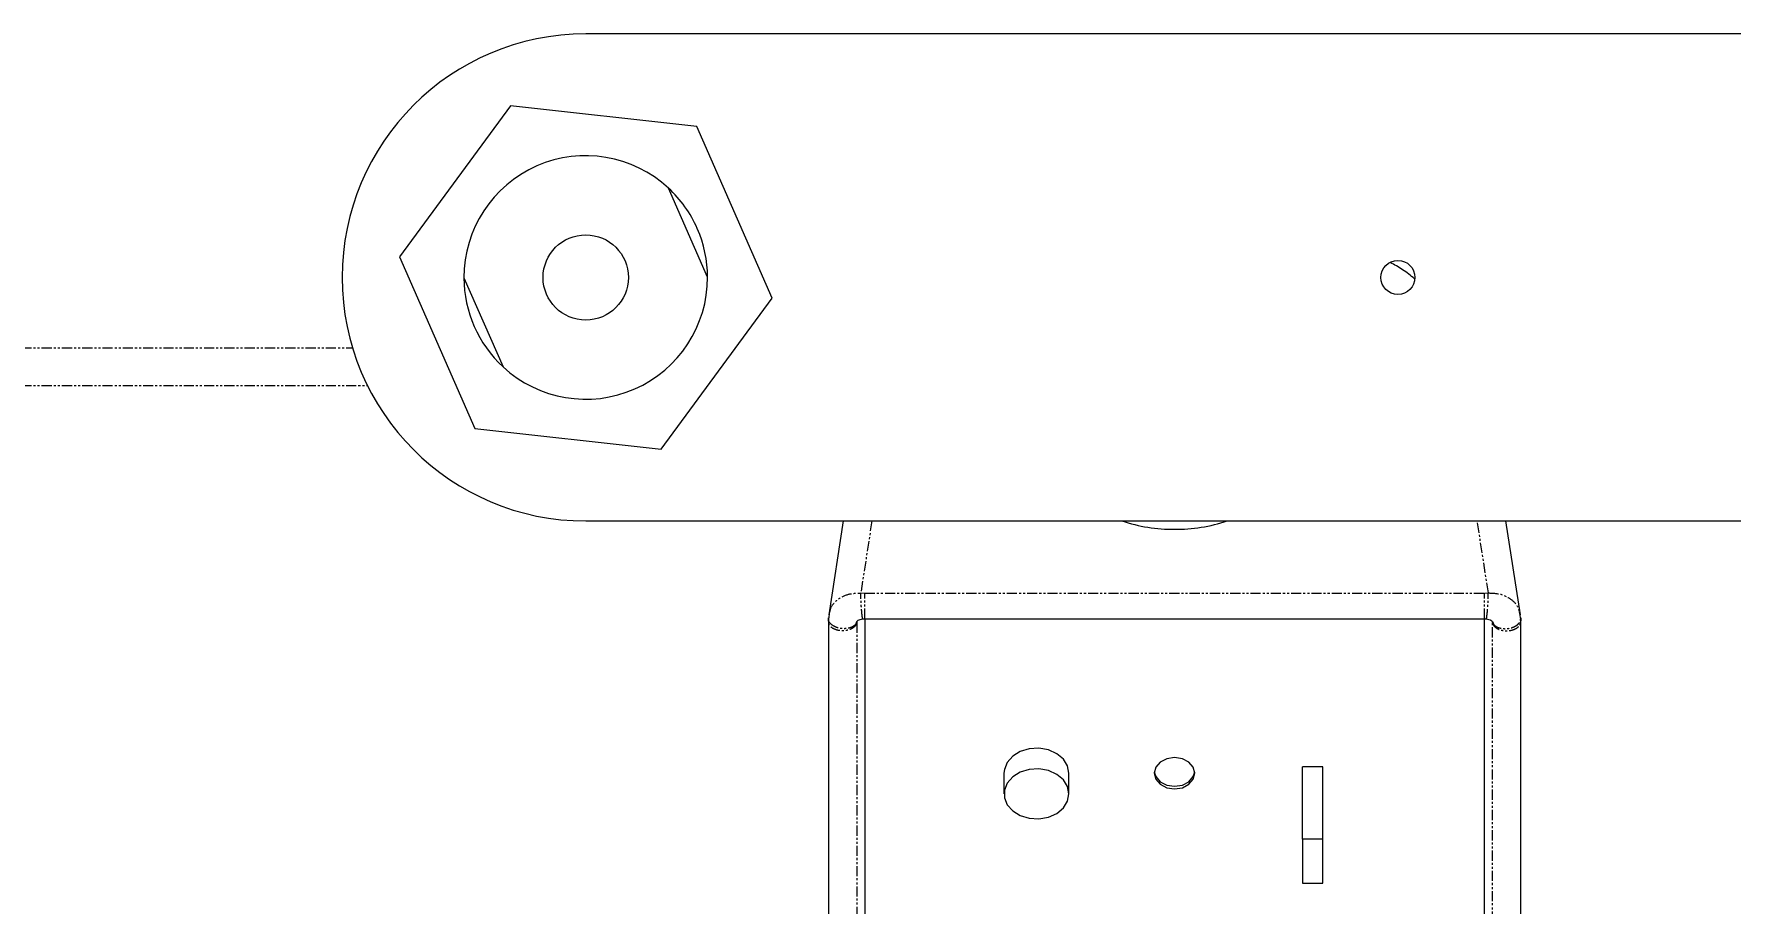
# Model space of a CAD drawing. Header units: millimetres. Extents: x -18594 to 273470, y -238787 to 48452.
# Drawn here: x 206687.1 to 206896.2, y -28716.9 to -28609.6 of the extents above; entities that cross this region are included whole.
import ezdxf

# ---------------------------------------------------------------- set-up
doc = ezdxf.new("R2010")
doc.units = ezdxf.units.MM
doc.linetypes.add('Xref AGV layout$0$PHANTOM', pattern=[2.5, 1.25, -0.25, 0.25, -0.25, 0.25, -0.25])
doc.layers.add('AM_BOR', color=4, linetype='Continuous', lineweight=25)

# ---------------------------------------------------------------- blocks, each defined once
blk = doc.blocks.new('Xref AGV layout$0$A$C6D3E55E3')
at = {"color": 7, "linetype": 'Continuous', "lineweight": 25}
for p, q in [((3102.25, 1052.28), (3102.25, 871.82)), ((3162.25, 871.82), (3162.25, 1022.53)), ((3173.8, 986.91), (3162.25, 985.13)), ((3174.38, 986.94), (3173.64, 986.85)), ((3174.19, 986.94), (3174.57, 986.94)), ((3256.58, 986.95), (3174.59, 986.95)), ((3173.48, 986.76), (3173.82, 986.85)), ((3174.31, 982.47), (3174.32, 982.71)), ((3174.62, 983.45), (3174.81, 983.53)), ((3174.31, 906.07), (3174.31, 982.57)), ((3248.56, 982.47), (3174.31, 982.47)), ((3201.46, 962.57), (3192.54, 962.57)), ((3192.54, 962.57), (3192.54, 960.07)), ((3201.46, 962.57), (3201.46, 960.07)), ((3206.86, 962.57), (3201.46, 962.57)), ((3206.86, 960.07), (3206.86, 962.57)), ((3201.46, 960.07), (3192.54, 960.07)), ((3201.46, 960.07), (3206.86, 960.07)), ((3195.88, 931.32), (3193.33, 931.32)), ((3193.33, 923.32), (3195.88, 923.32)), ((3174.32, 905.94), (3174.31, 906.17)), ((3174.31, 906.17), (3248.56, 906.17)), ((3162.25, 903.51), (3173.8, 901.74)), ((3174.62, 905.2), (3174.81, 905.12)), ((3173.4, 901.83), (3174.38, 901.7)), ((3173.82, 901.8), (3173.48, 901.88)), ((3174.57, 901.7), (3174.19, 901.7)), ((3174.59, 901.7), (3256.58, 901.7)), ((3134.79, 894.78), (3113.64, 885.5)), ((3153.4, 881.1), (3134.79, 894.78)), ((3132.21, 886.82), (3121.23, 882.01)), ((3113.64, 885.5), (3111.1, 862.55)), ((3150.86, 858.15), (3153.4, 881.1)), ((3111.1, 862.55), (3129.71, 848.87)), ((3132.28, 856.82), (3143.26, 861.64)), ((3129.71, 848.87), (3150.86, 858.15))]:
    blk.add_line(p, q, dxfattribs=at)
at = {"color": 8, "linetype": 'Xref AGV layout$0$PHANTOM', "lineweight": 18}
for p, q in [((3171.12, 982.96), (3162.25, 981.59)), ((3171.13, 982.47), (3171.12, 982.95)), ((3174.77, 983.47), (3174.62, 983.45)), ((3174.77, 983.47), (3174.66, 983.45)), ((3256.6, 983.47), (3174.77, 983.47)), ((3171.13, 906.17), (3171.13, 982.47)), ((3162.25, 907.05), (3171.12, 905.69)), ((3171.12, 905.69), (3171.13, 906.17)), ((3174.62, 905.2), (3174.77, 905.18)), ((3174.66, 905.19), (3174.76, 905.18)), ((3174.77, 905.18), (3256.6, 905.18)), ((3145.58, 794.82), (3145.58, 844.95)), ((3140.91, 794.82), (3140.91, 843.1))]:
    blk.add_line(p, q, dxfattribs=at)
at = {"color": 7, "linetype": 'Continuous', "lineweight": 25, "flags": 128}
for points in [[(3193.33, 946.82), (3192.59, 946.63), (3191.96, 946.09), (3191.55, 945.28), (3191.4, 944.32), (3191.55, 943.37), (3191.96, 942.55), (3192.59, 942.01), (3193.33, 941.82), (3194.06, 942.01), (3194.69, 942.55), (3195.11, 943.37), (3195.25, 944.32), (3195.11, 945.28), (3194.69, 946.09), (3194.06, 946.63), (3193.33, 946.82)], [(3193.17, 941.83), (3193.75, 942.01), (3194.37, 942.55), (3194.79, 943.37), (3194.93, 944.32), (3194.79, 945.28), (3194.37, 946.09), (3193.75, 946.63), (3193.17, 946.81)], [(3193.33, 931.32), (3192.42, 931.14), (3191.59, 930.63), (3190.92, 929.82), (3190.46, 928.78), (3190.25, 927.62), (3190.32, 926.43), (3190.66, 925.32), (3191.23, 924.39), (3191.99, 923.72), (3192.87, 923.37), (3193.33, 923.32)], [(3195.88, 931.32), (3194.97, 931.14), (3194.14, 930.63), (3193.47, 929.82), (3193.01, 928.78), (3192.8, 927.62), (3192.87, 926.43), (3193.21, 925.32), (3193.78, 924.39), (3194.54, 923.72), (3195.42, 923.37), (3196.34, 923.37), (3197.21, 923.72), (3197.97, 924.39), (3198.55, 925.32), (3198.88, 926.43), (3198.95, 927.62), (3198.75, 928.78), (3198.29, 929.82), (3197.61, 930.63), (3196.78, 931.14), (3195.88, 931.32)]]:
    blk.add_lwpolyline(points, dxfattribs=at)
at = {"color": 7, "linetype": 'Continuous', "lineweight": 25}
for centre, radius in [((3132.25, 971.82), 2.1), ((3132.25, 871.82), 5.25)]:
    blk.add_circle(centre, radius, dxfattribs=at)
for centre, radius, start, end in [((3143.29, 944.45), 19.99, 359.6238, 18.5454), ((3143.29, 944.19), 19.99, 341.4538, 0.377), ((3132.25, 871.82), 15, 90.1283, 113.6848), ((3132.25, 871.82), 15, 317.2412, 90.1283), ((3132.25, 871.82), 15, 113.6848, 137.2412), ((3132.25, 871.82), 15, 137.2412, 270.1283), ((3132.25, 871.82), 30, 180, 0), ((3132.25, 871.82), 15, 270.1283, 317.2412)]:
    blk.add_arc(centre, radius, start, end, dxfattribs=at)
at = {"color": 8, "linetype": 'Xref AGV layout$0$PHANTOM', "lineweight": 18}
for points, knots in [([(3174.81, 983.53), (3174.85, 983.54), (3175.01, 983.6), (3175.21, 983.83), (3175.38, 984.18), (3175.48, 984.53), (3175.53, 984.93), (3175.51, 985.36), (3175.43, 985.78), (3175.28, 986.16), (3175.1, 986.46), (3174.85, 986.75), (3174.53, 986.94), (3174.29, 986.94), (3174.19, 986.94)], [0, 0, 0, 0, 0.033951, 0.155523, 0.226517, 0.303443, 0.384892, 0.468811, 0.55273, 0.634169, 0.711102, 0.78211, 0.903662, 1, 1, 1, 1]), ([(3174.77, 983.47), (3174.91, 983.51), (3175.2, 983.61), (3175.54, 984.06), (3175.76, 984.67), (3175.8, 985.36), (3175.68, 986.03), (3175.4, 986.57), (3175.01, 986.92), (3174.72, 986.94), (3174.57, 986.94)], [0, 0, 0, 0, 0.124989, 0.249997, 0.374996, 0.499996, 0.624996, 0.749992, 0.874999, 1, 1, 1, 1]), ([(3171.12, 982.95), (3171.14, 983.48), (3171.18, 984.52), (3171.87, 985.81), (3172.69, 986.61), (3173.3, 986.73), (3173.48, 986.76)], [0, 0, 0, 0, 0.291716, 0.583429, 0.875151, 1, 1, 1, 1]), ([(3174.3, 982.71), (3174.31, 982.71), (3174.33, 982.72), (3174.26, 982.73), (3174.13, 982.76), (3173.88, 982.79), (3173.56, 982.83), (3173.17, 982.86), (3172.77, 982.89), (3172.37, 982.92), (3171.92, 982.94), (3171.46, 982.96), (3171.22, 982.95), (3171.12, 982.95)], [0, 0, 0, 0, 0.02319, 0.105332, 0.194298, 0.288519, 0.385594, 0.482657, 0.576856, 0.665836, 0.747978, 0.888579, 1, 1, 1, 1]), ([(3174.27, 982.47), (3174.28, 982.47), (3174.3, 982.47), (3174.06, 982.47), (3173.58, 982.47), (3172.94, 982.47), (3172.24, 982.47), (3171.58, 982.47), (3171.28, 982.47), (3171.13, 982.47)], [0, 0, 0, 0, 0.073582, 0.227969, 0.382377, 0.536779, 0.691196, 0.845593, 1, 1, 1, 1]), ([(3174.3, 905.94), (3174.31, 905.94), (3174.33, 905.93), (3174.26, 905.91), (3174.13, 905.88), (3173.88, 905.85), (3173.56, 905.82), (3173.17, 905.78), (3172.77, 905.75), (3172.37, 905.73), (3171.92, 905.7), (3171.46, 905.69), (3171.22, 905.69), (3171.12, 905.69)], [0, 0, 0, 0, 0.02319, 0.105332, 0.194297, 0.288519, 0.385594, 0.482657, 0.576856, 0.665836, 0.747978, 0.888579, 1, 1, 1, 1]), ([(3173.48, 901.88), (3173.3, 901.92), (3172.69, 902.03), (3171.87, 902.83), (3171.18, 904.13), (3171.14, 905.17), (3171.12, 905.69)], [0, 0, 0, 0, 0.124847, 0.416564, 0.708275, 1, 1, 1, 1]), ([(3174.27, 906.17), (3174.28, 906.17), (3174.3, 906.17), (3174.06, 906.17), (3173.58, 906.17), (3172.94, 906.17), (3172.24, 906.17), (3171.58, 906.17), (3171.28, 906.17), (3171.13, 906.17)], [0, 0, 0, 0, 0.073582, 0.227969, 0.382377, 0.536779, 0.691196, 0.845593, 1, 1, 1, 1]), ([(3174.81, 905.12), (3174.85, 905.11), (3175.01, 905.05), (3175.21, 904.81), (3175.38, 904.47), (3175.48, 904.12), (3175.53, 903.71), (3175.51, 903.28), (3175.43, 902.86), (3175.28, 902.49), (3175.1, 902.18), (3174.85, 901.9), (3174.53, 901.7), (3174.29, 901.7), (3174.19, 901.7)], [0, 0, 0, 0, 0.033951, 0.155524, 0.226517, 0.303443, 0.384892, 0.468811, 0.552728, 0.63417, 0.711102, 0.782109, 0.903662, 1, 1, 1, 1]), ([(3174.77, 905.18), (3174.91, 905.13), (3175.2, 905.04), (3175.54, 904.59), (3175.76, 903.98), (3175.8, 903.28), (3175.68, 902.61), (3175.4, 902.07), (3175.01, 901.72), (3174.72, 901.71), (3174.57, 901.7)], [0, 0, 0, 0, 0.124988, 0.249998, 0.374995, 0.499997, 0.624997, 0.749991, 0.874999, 1, 1, 1, 1])]:
    blk.add_open_spline(points, degree=3, knots=knots, dxfattribs=at)
at = {"color": 7, "linetype": 'Continuous', "lineweight": 25}
for points, knots in [([(3174.76, 986.94), (3174.73, 986.94), (3174.7, 986.94), (3174.66, 986.94), (3174.62, 986.94), (3174.54, 986.94), (3174.44, 986.94), (3174.38, 986.94)], [0, 0, 0, 0, 0.223993, 0.280149, 0.291782, 0.50233, 1, 1, 1, 1]), ([(3174.32, 982.71), (3174.33, 982.82), (3174.36, 983.05), (3174.48, 983.3), (3174.62, 983.46), (3174.73, 983.48), (3174.79, 983.5)], [0, 0, 0, 0, 0.2284645, 0.4772648, 0.736488, 1, 1, 1, 1]), ([(3132.42, 973.87), (3132.03, 973.4), (3131.27, 972.47), (3130.69, 971.39), (3130.41, 970.87)], [0, 0, 0, 0, 0.515349, 1, 1, 1, 1]), ([(3174.79, 905.15), (3174.73, 905.16), (3174.62, 905.19), (3174.48, 905.35), (3174.36, 905.6), (3174.33, 905.83), (3174.32, 905.94)], [0, 0, 0, 0, 0.263514, 0.522738, 0.771534, 1, 1, 1, 1]), ([(3174.38, 901.7), (3174.44, 901.7), (3174.52, 901.7), (3174.61, 901.7), (3174.64, 901.7), (3174.66, 901.7), (3174.7, 901.7), (3174.73, 901.7), (3174.76, 901.7)], [0, 0, 0, 0, 0.49767, 0.632928, 0.688894, 0.708219, 0.776007, 1, 1, 1, 1])]:
    blk.add_open_spline(points, degree=3, knots=knots, dxfattribs=at)
blk = doc.blocks.new('Xref AGV layout')
at = {"rotation": 270}
blk.add_blockref('Xref AGV layout$0$A$C6D3E55E3', (205883.26, -25507.37), dxfattribs=at)

msp = doc.modelspace()

# ---------------------------------------------------------------- block references
at = {"layer": 'AM_BOR'}
msp.add_blockref('Xref AGV layout', (0, 0), dxfattribs=at)

doc.saveas('drawing.dxf')
